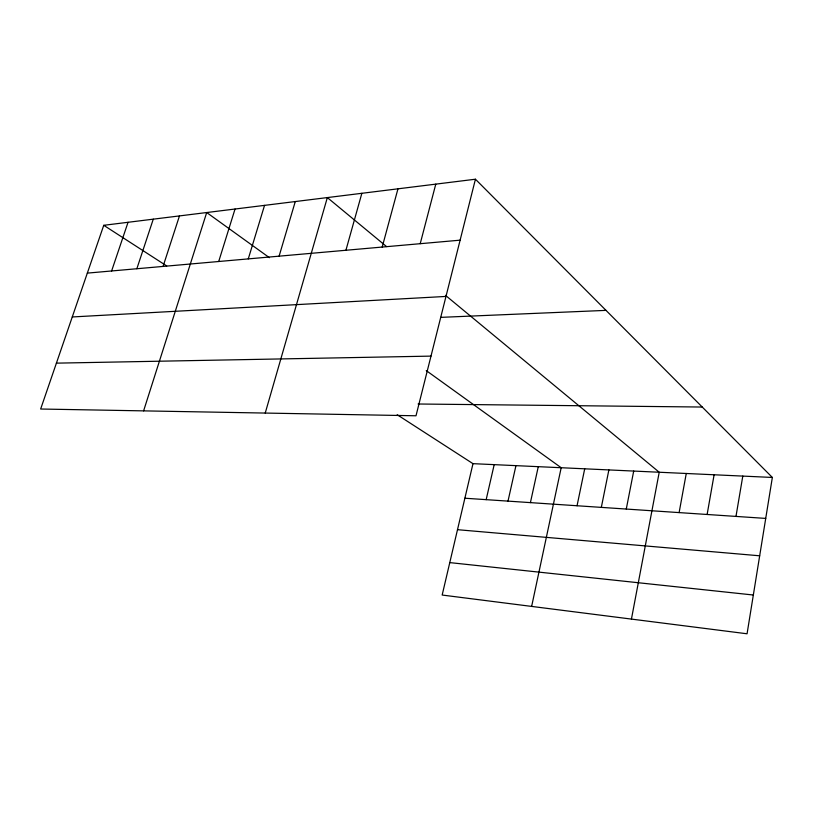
<?xml version="1.0" encoding="UTF-8"?>
<svg xmlns="http://www.w3.org/2000/svg" width="813" height="813" viewBox="0 0 813 813"><rect width="100%" height="100%" fill="white"/><g stroke="black" fill="none" stroke-linecap="round" stroke-linejoin="round"><path stroke-width="1.22" d="M475.432 179.216L416.002 415.778L40.65 409.02L103.749 225.303L475.432 179.216L772.35 477.455L747.066 633.784L442.17 595.045L472.983 463.664L397.191 414.732M735.978 516.418L742.797 476.093M707.127 514.477L714.109 474.772M679.119 512.596L686.263 473.481M631.437 619.089L659.221 472.241L445.494 295.363M626.274 509.06L633.703 471.062M601.325 507.383L608.876 469.924M577.047 505.757L584.71 468.806M531.641 606.417L561.183 467.719L426.256 370.586M530.411 502.627L538.277 466.672M508.003 501.123L515.95 465.636M486.164 499.66L494.192 464.64M420.219 243.697L435.778 184.134M382.201 247.05L397.964 188.819M345.921 250.262L361.856 193.301M265.231 413.065L327.344 197.579L386.561 246.583M279.103 256.166L295.282 201.553M248.28 258.89L264.54 205.364M218.707 261.501L235.038 209.022M143.606 410.87L206.705 212.539L269.408 257.68M163.057 266.42L179.47 215.912M136.848 268.737L153.271 219.164M111.615 270.973L128.048 222.295M87.326 273.117L460.117 240.17M72.276 316.958L445.981 296.43M440.707 317.365L606.01 310.373M56.402 363.147L430.992 356.114M418.085 404L702.249 407.039M472.983 463.664L772.35 477.455M464.873 498.227L765.724 518.409M457.495 529.69L759.677 555.797M449.772 562.606L753.336 595.014M103.749 225.303L166.706 265.942"/></g></svg>
